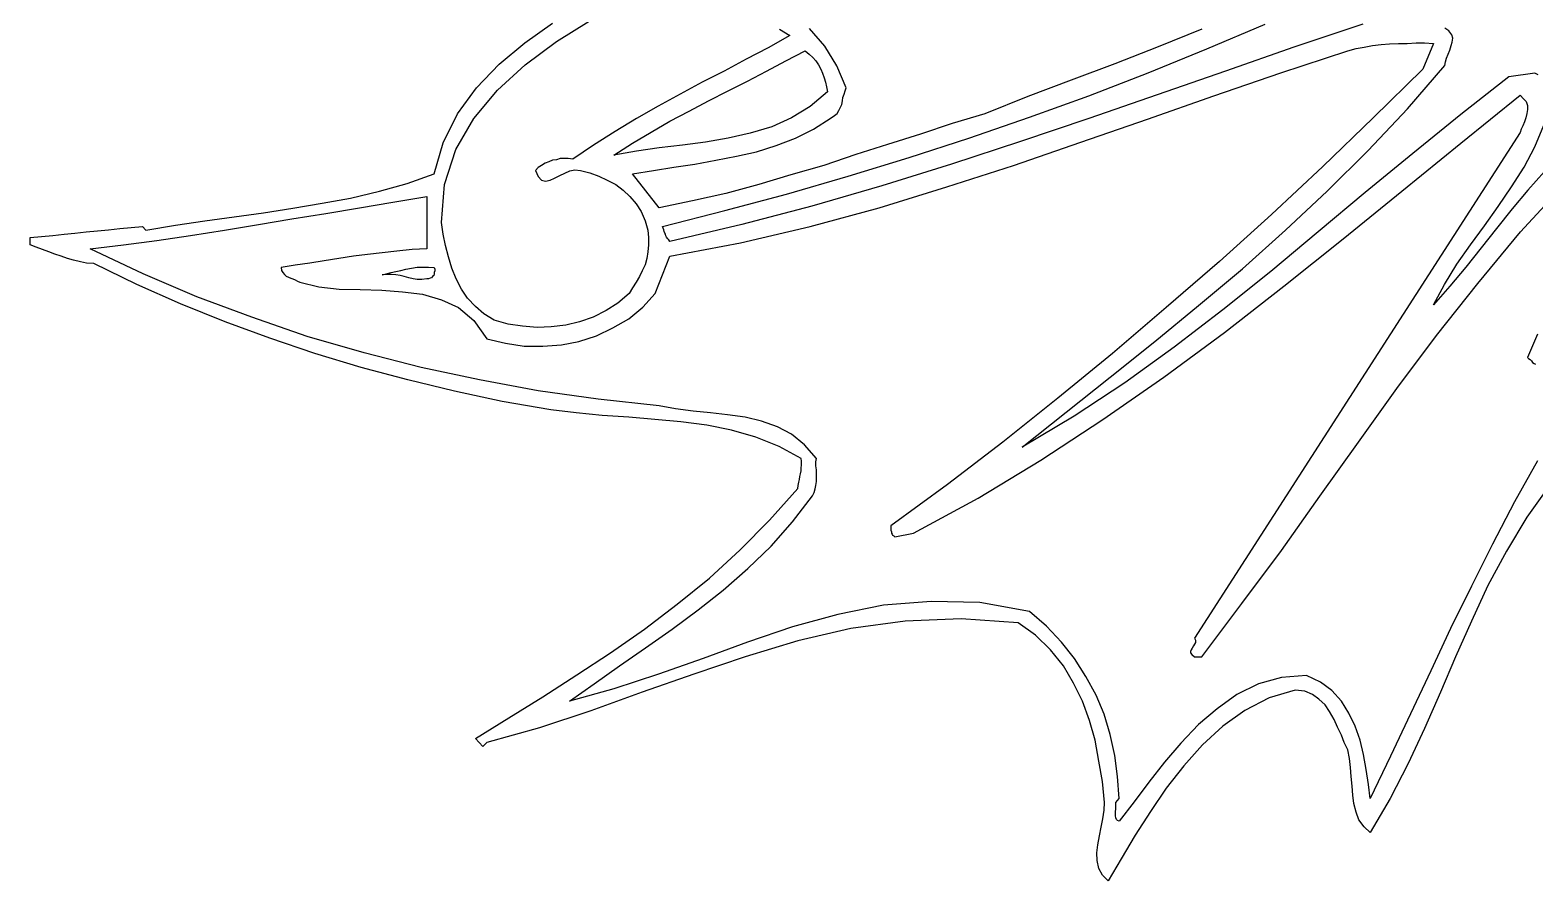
# Model space of a CAD drawing. Extents: x 0.02 to 6.9, y 0.03 to 9.01.
# Drawn here: x 0.324 to 2.986, y 3.92 to 5.426 of the extents above; entities that cross this region are included whole.
import ezdxf

# ---------------------------------------------------------------- set-up
doc = ezdxf.new("R2010")
doc.units = 0
doc.layers.add('1', color=7, linetype='Continuous')

msp = doc.modelspace()

# ---------------------------------------------------------------- linework, layer by layer
msp.add_lwpolyline([(3.013, 4.622), (2.972, 4.564), (2.936, 4.504), (2.903, 4.443), (2.874, 4.38), (2.846, 4.317), (2.819, 4.254), (2.791, 4.19), (2.762, 4.128), (2.73, 4.066), (2.695, 4.006), (2.684, 4.016), (2.675, 4.028), (2.67, 4.042), (2.666, 4.057), (2.664, 4.072), (2.663, 4.088), (2.661, 4.105), (2.66, 4.121), (2.658, 4.137), (2.655, 4.152), (2.649, 4.165), (2.644, 4.178), (2.637, 4.192), (2.631, 4.206), (2.623, 4.22), (2.615, 4.232), (2.604, 4.242), (2.593, 4.25), (2.579, 4.256), (2.562, 4.258), (2.516, 4.244), (2.473, 4.222), (2.434, 4.194), (2.398, 4.161), (2.365, 4.124), (2.334, 4.084), (2.306, 4.043), (2.279, 4.001), (2.254, 3.959), (2.231, 3.92), (2.221, 3.93), (2.215, 3.942), (2.212, 3.956), (2.211, 3.97), (2.213, 3.984), (2.216, 4), (2.219, 4.015), (2.222, 4.03), (2.224, 4.045), (2.225, 4.059), (2.221, 4.096), (2.215, 4.132), (2.208, 4.169), (2.198, 4.204), (2.186, 4.238), (2.17, 4.27), (2.152, 4.301), (2.129, 4.329), (2.103, 4.355), (2.072, 4.377), (1.971, 4.384), (1.872, 4.38), (1.776, 4.367), (1.682, 4.345), (1.589, 4.317), (1.498, 4.286), (1.407, 4.254), (1.316, 4.221), (1.225, 4.191), (1.132, 4.165), (1.125, 4.158), (1.112, 4.172), (1.171, 4.209), (1.231, 4.246), (1.291, 4.285), (1.351, 4.324), (1.411, 4.366), (1.469, 4.41), (1.526, 4.456), (1.58, 4.506), (1.632, 4.559), (1.682, 4.615), (1.683, 4.62), (1.684, 4.626), (1.685, 4.631), (1.686, 4.636), (1.687, 4.641), (1.688, 4.646), (1.688, 4.651), (1.689, 4.657), (1.689, 4.663), (1.688, 4.668), (1.649, 4.689), (1.608, 4.706), (1.565, 4.718), (1.521, 4.727), (1.475, 4.733), (1.429, 4.737), (1.383, 4.741), (1.336, 4.744), (1.29, 4.749), (1.245, 4.754), (1.159, 4.769), (1.075, 4.787), (0.992, 4.807), (0.91, 4.829), (0.828, 4.854), (0.748, 4.881), (0.669, 4.91), (0.59, 4.942), (0.513, 4.976), (0.437, 5.013), (0.424, 5.014), (0.413, 5.016), (0.401, 5.019), (0.39, 5.022), (0.379, 5.026), (0.368, 5.03), (0.357, 5.034), (0.346, 5.038), (0.335, 5.042), (0.324, 5.046), (0.324, 5.059), (0.344, 5.061), (0.364, 5.063), (0.384, 5.065), (0.403, 5.067), (0.423, 5.069), (0.443, 5.071), (0.463, 5.073), (0.483, 5.075), (0.503, 5.077), (0.523, 5.079), (0.529, 5.072), (0.581, 5.081), (0.633, 5.089), (0.685, 5.096), (0.737, 5.103), (0.789, 5.111), (0.841, 5.12), (0.891, 5.129), (0.942, 5.141), (0.991, 5.155), (1.039, 5.172), (1.055, 5.227), (1.08, 5.278), (1.114, 5.324), (1.154, 5.366), (1.199, 5.404), (1.248, 5.439)])
at = {"layer": '1'}
for points in [[(1.668, 5.417), (1.63, 5.395), (1.591, 5.375), (1.552, 5.354), (1.513, 5.334), (1.474, 5.313), (1.435, 5.292), (1.397, 5.27), (1.359, 5.247), (1.321, 5.223), (1.284, 5.198), (1.276, 5.199), (1.269, 5.199), (1.262, 5.199), (1.255, 5.197), (1.248, 5.196), (1.242, 5.193), (1.235, 5.191), (1.229, 5.187), (1.223, 5.183), (1.218, 5.178), (1.223, 5.167), (1.229, 5.161), (1.236, 5.159), (1.244, 5.161), (1.252, 5.164), (1.261, 5.169), (1.27, 5.173), (1.279, 5.177), (1.288, 5.179), (1.298, 5.178), (1.314, 5.174), (1.33, 5.168), (1.345, 5.161), (1.36, 5.153), (1.373, 5.143), (1.385, 5.132), (1.396, 5.119), (1.405, 5.105), (1.412, 5.089), (1.417, 5.072), (1.418, 5.059), (1.418, 5.046), (1.417, 5.034), (1.415, 5.022), (1.412, 5.011), (1.407, 5), (1.402, 4.99), (1.396, 4.98), (1.39, 4.97), (1.384, 4.96), (1.364, 4.943), (1.343, 4.93), (1.32, 4.918), (1.296, 4.91), (1.272, 4.904), (1.246, 4.901), (1.221, 4.9), (1.195, 4.902), (1.17, 4.906), (1.145, 4.913), (1.127, 4.924), (1.112, 4.937), (1.098, 4.952), (1.087, 4.968), (1.078, 4.986), (1.07, 5.005), (1.064, 5.025), (1.059, 5.045), (1.055, 5.065), (1.052, 5.086), (1.057, 5.153), (1.077, 5.215), (1.109, 5.27), (1.151, 5.32), (1.2, 5.365), (1.255, 5.406), (1.313, 5.442)], [(2.682, 5.437), (2.56, 5.396), (2.439, 5.354), (2.318, 5.312), (2.197, 5.27), (2.076, 5.229), (1.954, 5.189), (1.831, 5.151), (1.707, 5.115), (1.583, 5.082), (1.456, 5.052), (1.454, 5.055), (1.452, 5.057), (1.45, 5.06), (1.449, 5.062), (1.448, 5.065), (1.447, 5.067), (1.446, 5.07), (1.445, 5.073), (1.444, 5.076), (1.443, 5.079), (1.553, 5.107), (1.662, 5.136), (1.771, 5.168), (1.879, 5.201), (1.985, 5.235), (2.092, 5.272), (2.197, 5.31), (2.302, 5.351), (2.406, 5.393), (2.509, 5.437)], [(2.397, 5.428), (2.32, 5.397), (2.243, 5.367), (2.166, 5.338), (2.089, 5.309), (2.013, 5.278), (1.955, 5.261), (1.899, 5.242), (1.841, 5.224), (1.785, 5.206), (1.728, 5.187), (1.67, 5.17), (1.613, 5.153), (1.555, 5.137), (1.496, 5.124), (1.437, 5.112), (1.39, 5.172), (1.427, 5.178), (1.463, 5.184), (1.5, 5.189), (1.537, 5.196), (1.574, 5.203), (1.609, 5.211), (1.644, 5.222), (1.678, 5.235), (1.71, 5.251), (1.741, 5.271), (1.747, 5.275), (1.752, 5.279), (1.755, 5.284), (1.758, 5.29), (1.76, 5.295), (1.761, 5.301), (1.762, 5.307), (1.764, 5.313), (1.766, 5.319), (1.768, 5.324), (1.751, 5.363), (1.73, 5.398), (1.703, 5.429)], [(1.65, 5.428), (1.668, 5.417)], [(2.992, 5.347), (2.986, 5.35), (2.94, 5.344), (2.855, 5.277), (2.77, 5.208), (2.686, 5.139), (2.603, 5.069), (2.519, 4.999), (2.434, 4.931), (2.348, 4.865), (2.261, 4.802), (2.171, 4.743), (2.079, 4.688), (2.157, 4.75), (2.235, 4.812), (2.314, 4.875), (2.391, 4.939), (2.469, 5.004), (2.545, 5.072), (2.619, 5.141), (2.691, 5.213), (2.761, 5.287), (2.827, 5.364), (2.828, 5.37), (2.83, 5.377), (2.833, 5.384), (2.836, 5.391), (2.838, 5.399), (2.84, 5.405), (2.841, 5.412), (2.839, 5.418), (2.834, 5.425), (2.827, 5.43)], [(2.991, 4.664), (2.95, 4.591), (2.911, 4.516), (2.874, 4.442), (2.837, 4.367), (2.802, 4.292), (2.766, 4.216), (2.731, 4.141), (2.695, 4.066), (2.692, 4.091), (2.688, 4.117), (2.683, 4.144), (2.677, 4.169), (2.668, 4.194), (2.657, 4.217), (2.644, 4.238), (2.627, 4.257), (2.607, 4.272), (2.582, 4.284), (2.538, 4.28), (2.497, 4.269), (2.459, 4.25), (2.424, 4.225), (2.391, 4.197), (2.36, 4.164), (2.331, 4.13), (2.303, 4.095), (2.277, 4.06), (2.251, 4.026), (2.248, 4.027), (2.246, 4.029), (2.245, 4.032), (2.244, 4.035), (2.244, 4.039), (2.244, 4.043), (2.245, 4.047), (2.245, 4.052), (2.245, 4.055), (2.245, 4.059), (2.251, 4.066), (2.248, 4.105), (2.243, 4.142), (2.235, 4.179), (2.224, 4.215), (2.21, 4.249), (2.192, 4.282), (2.172, 4.314), (2.149, 4.343), (2.122, 4.371), (2.092, 4.397), (2.004, 4.413), (1.918, 4.415), (1.834, 4.408), (1.753, 4.392), (1.673, 4.37), (1.593, 4.343), (1.515, 4.314), (1.436, 4.286), (1.357, 4.26), (1.278, 4.238), (1.322, 4.269), (1.367, 4.301), (1.413, 4.333), (1.46, 4.366), (1.506, 4.4), (1.55, 4.435), (1.594, 4.473), (1.635, 4.513), (1.673, 4.556), (1.708, 4.602), (1.711, 4.608), (1.713, 4.614), (1.714, 4.62), (1.715, 4.627), (1.715, 4.634), (1.715, 4.641), (1.715, 4.648), (1.714, 4.655), (1.714, 4.662), (1.715, 4.668), (1.694, 4.692), (1.671, 4.711), (1.646, 4.724), (1.618, 4.734), (1.589, 4.741), (1.558, 4.745), (1.528, 4.749), (1.497, 4.752), (1.466, 4.756), (1.437, 4.761), (1.329, 4.773), (1.223, 4.788), (1.119, 4.807), (1.016, 4.829), (0.915, 4.855), (0.814, 4.884), (0.716, 4.918), (0.619, 4.954), (0.524, 4.995), (0.43, 5.039), (0.489, 5.046), (0.548, 5.054), (0.608, 5.063), (0.668, 5.072), (0.728, 5.082), (0.787, 5.092), (0.847, 5.102), (0.907, 5.112), (0.966, 5.122), (1.026, 5.132), (1.026, 5.121), (1.026, 5.111), (1.026, 5.102), (1.026, 5.093), (1.026, 5.086), (1.026, 5.078), (1.026, 5.069), (1.026, 5.06), (1.026, 5.05), (1.026, 5.039), (1, 5.038), (0.973, 5.035), (0.947, 5.032), (0.921, 5.029), (0.896, 5.026), (0.87, 5.022), (0.844, 5.018), (0.819, 5.014), (0.793, 5.01), (0.768, 5.006), (0.769, 5.001), (0.771, 4.997), (0.774, 4.994), (0.777, 4.991), (0.781, 4.989), (0.785, 4.987), (0.789, 4.986), (0.793, 4.984), (0.797, 4.982), (0.801, 4.98), (0.835, 4.972), (0.871, 4.968), (0.908, 4.967), (0.946, 4.966), (0.983, 4.963), (1.018, 4.959), (1.052, 4.949), (1.082, 4.935), (1.109, 4.912), (1.132, 4.88), (1.165, 4.872), (1.198, 4.867), (1.231, 4.867), (1.264, 4.869), (1.295, 4.875), (1.326, 4.885), (1.355, 4.899), (1.383, 4.915), (1.408, 4.936), (1.43, 4.96), (1.456, 5.026), (1.581, 5.05), (1.704, 5.079), (1.826, 5.112), (1.946, 5.149), (2.064, 5.187), (2.183, 5.228), (2.301, 5.269), (2.418, 5.31), (2.537, 5.351), (2.655, 5.39), (2.67, 5.394), (2.684, 5.396), (2.699, 5.399), (2.714, 5.401), (2.729, 5.402), (2.745, 5.403), (2.76, 5.403), (2.776, 5.404), (2.791, 5.404), (2.807, 5.403), (2.788, 5.357), (2.7, 5.271), (2.611, 5.185), (2.52, 5.1), (2.428, 5.017), (2.334, 4.935), (2.239, 4.854), (2.142, 4.775), (2.045, 4.697), (1.947, 4.622), (1.847, 4.549), (1.847, 4.546), (1.847, 4.543), (1.847, 4.541), (1.848, 4.538), (1.848, 4.536), (1.849, 4.534), (1.85, 4.532), (1.852, 4.531), (1.854, 4.529), (1.887, 4.536), (2.001, 4.598), (2.112, 4.665), (2.222, 4.737), (2.33, 4.812), (2.437, 4.891), (2.542, 4.973), (2.647, 5.057), (2.751, 5.141), (2.855, 5.226), (2.96, 5.311), (2.966, 5.305), (2.971, 5.3), (2.973, 5.293), (2.973, 5.286), (2.972, 5.279), (2.97, 5.271), (2.968, 5.264), (2.965, 5.257), (2.962, 5.251), (2.96, 5.245), (2.384, 4.35), (2.386, 4.346), (2.386, 4.342), (2.384, 4.339), (2.382, 4.336), (2.38, 4.332), (2.378, 4.329), (2.377, 4.326), (2.377, 4.324), (2.379, 4.321), (2.384, 4.317), (2.397, 4.317), (2.468, 4.411), (2.538, 4.505), (2.606, 4.601), (2.674, 4.697), (2.742, 4.792), (2.812, 4.886), (2.885, 4.978), (2.961, 5.069), (3.04, 5.155)], [(1.735, 5.317), (1.704, 5.291), (1.671, 5.271), (1.636, 5.255), (1.598, 5.244), (1.559, 5.235), (1.519, 5.228), (1.478, 5.223), (1.437, 5.218), (1.397, 5.212), (1.357, 5.205), (1.39, 5.226), (1.423, 5.246), (1.456, 5.265), (1.49, 5.283), (1.524, 5.301), (1.559, 5.319), (1.593, 5.336), (1.627, 5.354), (1.661, 5.372), (1.695, 5.39), (1.702, 5.384), (1.709, 5.378), (1.714, 5.372), (1.719, 5.365), (1.723, 5.357), (1.726, 5.35), (1.729, 5.342), (1.731, 5.334), (1.733, 5.326), (1.735, 5.317)], [(3.003, 5.176), (2.974, 5.143), (2.946, 5.11), (2.918, 5.075), (2.891, 5.041), (2.864, 5.007), (2.836, 4.973), (2.807, 4.94), (2.826, 4.976), (2.848, 5.012), (2.872, 5.046), (2.897, 5.08), (2.921, 5.114), (2.945, 5.149), (2.967, 5.184), (2.986, 5.22), (3.002, 5.258)], [(1.039, 5.006), (1.04, 5.003), (1.04, 5), (1.039, 4.997), (1.039, 4.995), (1.038, 4.992), (1.036, 4.99), (1.034, 4.988), (1.032, 4.987), (1.029, 4.986), (1.026, 4.986), (1.017, 4.985), (1.009, 4.985), (1.002, 4.986), (0.994, 4.988), (0.986, 4.99), (0.979, 4.992), (0.971, 4.993), (0.963, 4.994), (0.955, 4.994), (0.947, 4.993), (0.954, 4.995), (0.963, 4.997), (0.971, 4.999), (0.98, 5.001), (0.989, 5.003), (0.999, 5.005), (1.009, 5.007), (1.019, 5.007), (1.029, 5.007), (1.039, 5.006)], [(2.991, 4.888), (2.973, 4.847), (2.975, 4.845), (2.978, 4.843), (2.98, 4.841), (2.982, 4.838), (2.985, 4.836), (2.987, 4.835)]]:
    msp.add_lwpolyline(points, dxfattribs=at)

doc.saveas('drawing.dxf')
